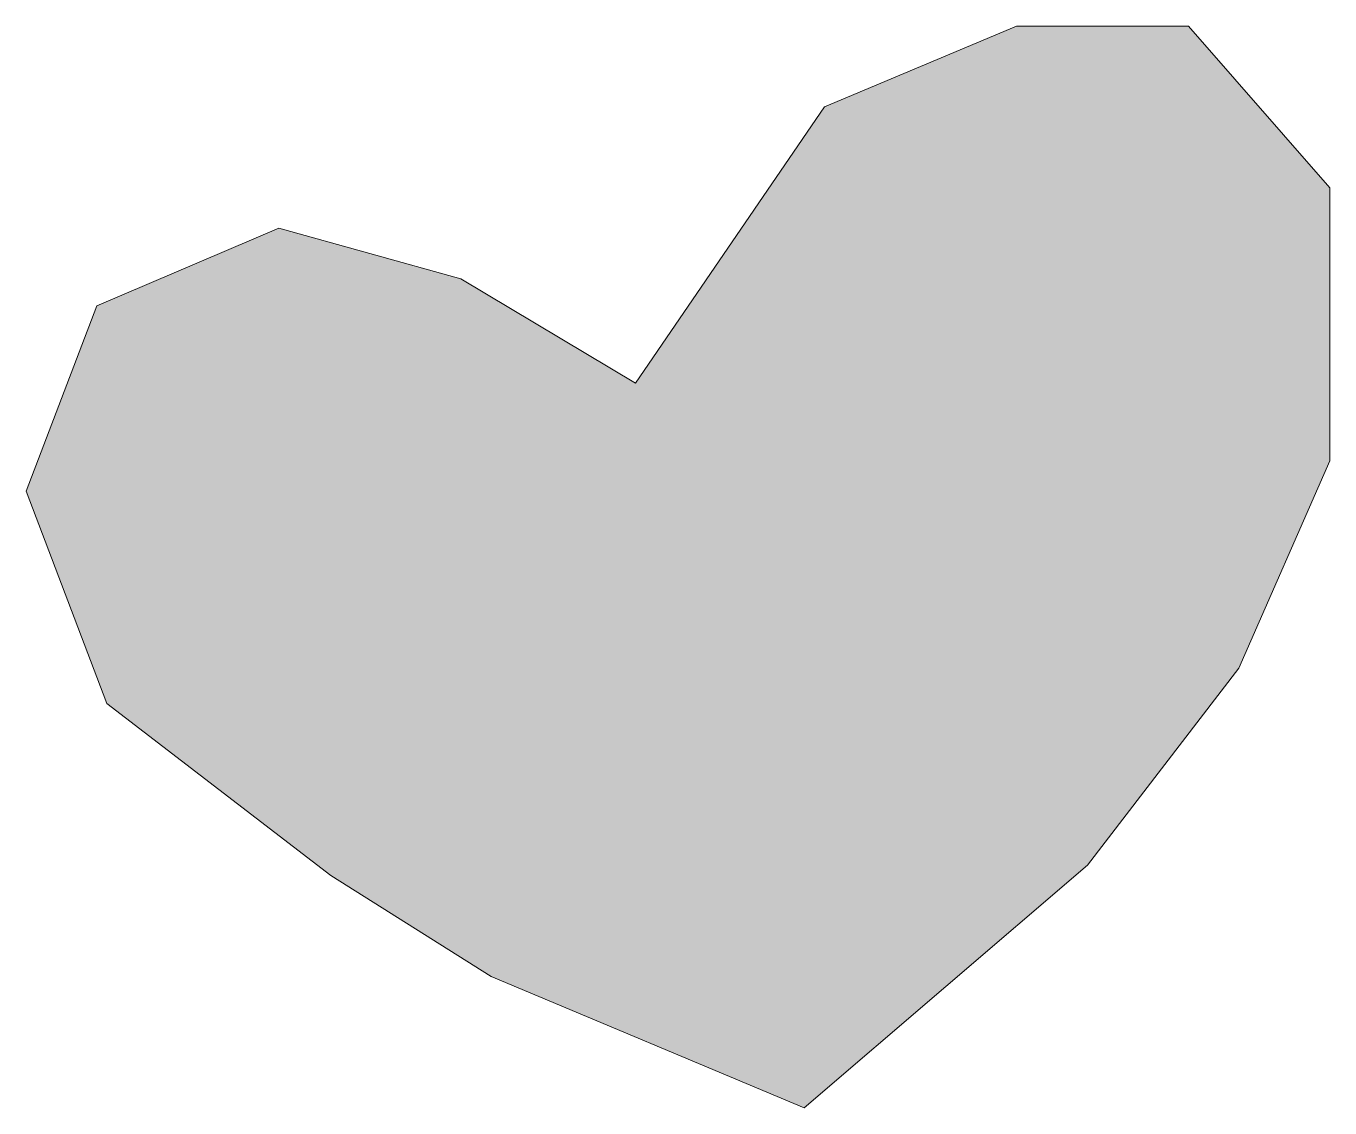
# Model space of a CAD drawing. Extents: x 301 to 352, y -435.4 to -393.1.
import ezdxf

# ---------------------------------------------------------------- set-up
doc = ezdxf.new("R2010")
doc.units = 0
doc.header["$MEASUREMENT"] = 0
doc.layers.add('Layer 1', color=7, linetype='Continuous', lineweight=0)

msp = doc.modelspace()

# ---------------------------------------------------------------- hatches: boundary and pattern name
at = {"layer": 'Layer 1', "true_color": 0x231f20, "transparency": 33554687}
h = msp.add_hatch(color=250, dxfattribs=at)
h.dxf.hatch_style = 2
h.paths.add_polyline_path([(324.877, -407.052), (318.029, -402.973), (310.909, -400.996), (303.789, -404.024), (301.02, -411.28), (304.185, -419.587), (312.949, -426.312), (319.216, -430.267), (331.478, -435.409), (342.554, -425.916), (348.488, -418.203), (352.048, -410.094), (352.048, -399.413), (346.51, -393.084), (339.785, -393.084), (332.27, -396.249)])

# ---------------------------------------------------------------- linework, layer by layer
at = {"layer": 'Layer 1'}
msp.add_lwpolyline([(324.877, -407.052), (318.029, -402.973), (310.909, -400.996), (303.789, -404.024), (301.02, -411.28), (304.185, -419.587), (312.949, -426.312), (319.216, -430.267), (331.478, -435.409), (342.554, -425.916), (348.488, -418.203), (352.048, -410.094), (352.048, -399.413), (346.51, -393.084), (339.785, -393.084), (332.27, -396.249)], close=True, dxfattribs=at)

doc.saveas('drawing.dxf')
